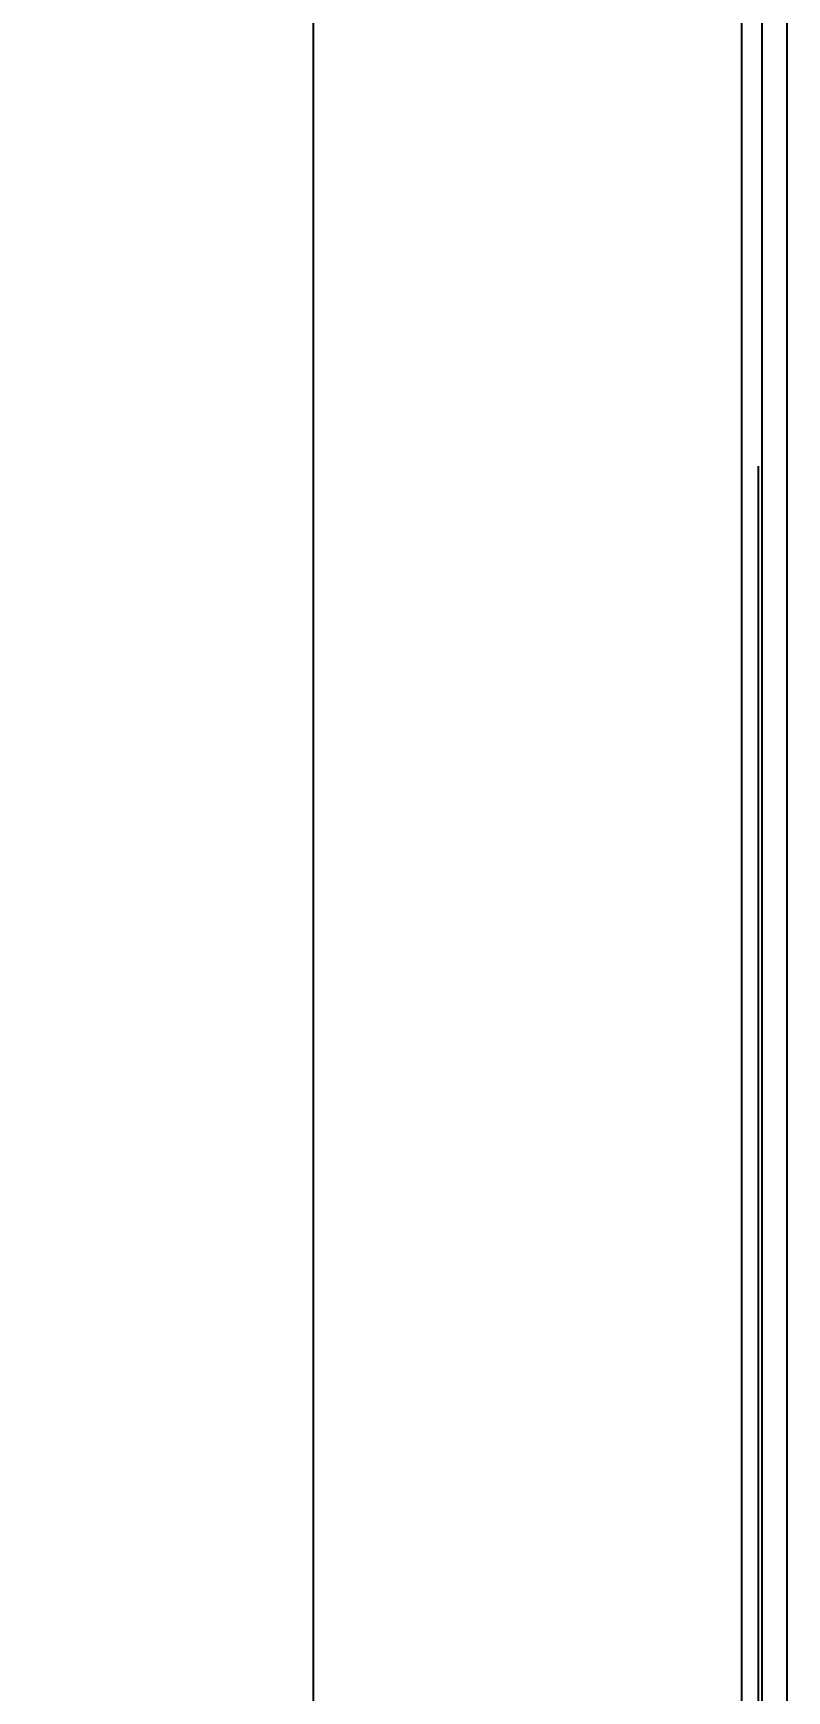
# Model space of a CAD drawing. Extents: x 79822 to 122366, y -56021 to -28815.
# Drawn here: x 81967.9 to 82078.6, y -38989.8 to -38746.4 of the extents above; entities that cross this region are included whole.
import ezdxf

# ---------------------------------------------------------------- set-up
doc = ezdxf.new("R2010")
doc.units = 0
doc.header["$LTSCALE"] = 100
doc.header["$MEASUREMENT"] = 0
doc.styles.get("Standard").update_dxf_attribs({"font": ''})
doc.styles.get('Standard').set_extended_font_data('SimSun')
doc.dimstyles.new('ISO-25', dxfattribs={"dimtxt": 35, "dimasz": 35, "dimexe": 1.25, "dimexo": 0.625, "dimtad": 1, "dimtoh": 1, "dimdec": 0, "dimtxsty": 'Standard', "dimcen": 2.5, "dimadec": 0, "dimazin": 0, "dimtfac": 1, "dimtdec": 0, "dimtmove": 0, "dimatfit": 3, "dimfxl": 0, "dimarcsym": 0})

# ---------------------------------------------------------------- blocks, each defined once
blk = doc.blocks.new('*D103')
at = {"color": 0, "lineweight": -2}
for p, q in [((82071.36, -38615.5), (82007.79, -38615.5)), ((82009.04, -38650.5), (82009.04, -40583)), ((82071.36, -40618), (82007.79, -40618))]:
    blk.add_line(p, q, dxfattribs=at)
at = {"color": 0}
for points in [[(82014.88, -38650.5), (82003.21, -38650.5), (82009.04, -38615.5)], [(82003.21, -40583), (82014.88, -40583), (82009.04, -40618)]]:
    blk.add_solid(points, dxfattribs=at)
at = {"layer": 'Defpoints', "color": 0}
for p in [(82071.99, -38615.5), (82009.04, -40618), (82071.99, -40618)]:
    blk.add_point(p, dxfattribs=at)
at = {"color": 0, "insert": (81990.92, -39616.75), "char_height": 35, "attachment_point": 5, "rotation": 90}
blk.add_mtext('2003', dxfattribs=at)

msp = doc.modelspace()

# ---------------------------------------------------------------- linework, layer by layer
at = {"color": 7, "linetype": 'Continuous'}
for p, q in [((82071.99, -40573), (82071.99, -38615.5)), ((82074.99, -40593.5), (82074.99, -38618.5)), ((82078.59, -38618.5), (82078.59, -39547.5)), ((82074.39, -38810), (82074.39, -39699))]:
    msp.add_line(p, q, dxfattribs=at)

# ---------------------------------------------------------------- dimensions: what is measured, and where the dimension line sits
at = {"color": 3}
dim = msp.add_linear_dim(base=(82009.04220699, -40618.00143365), p1=(82071.98812817, -38615.50143365), p2=(82071.98812817, -40618.00143365), angle=90, dimstyle='ISO-25', dxfattribs=at)
dim.commit()
dim.dimension.update_dxf_attribs({"geometry": '*D103', "text_midpoint": (81990.91720699, -39616.75143365)})

doc.saveas('drawing.dxf')
